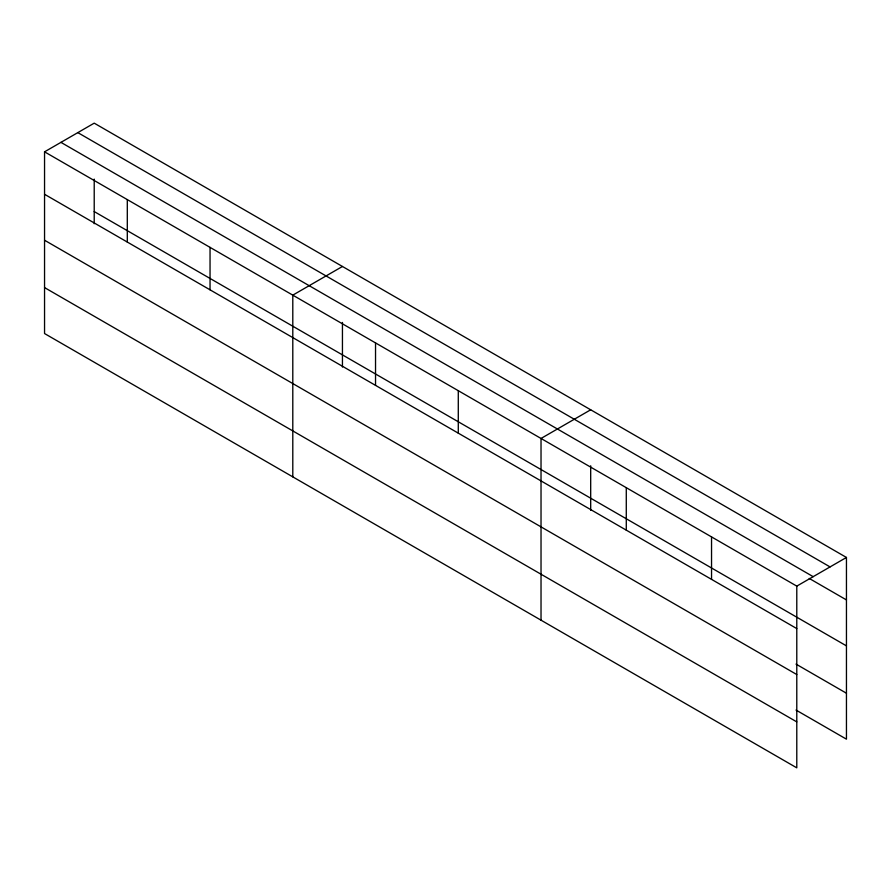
<?xml version="1.0" encoding="UTF-8"?>
<svg xmlns="http://www.w3.org/2000/svg" width="891" height="891" viewBox="0 0 891 891"><rect width="100%" height="100%" fill="white"/><g stroke="black" fill="none" stroke-linecap="round" stroke-linejoin="round"><path stroke-width="1.34" d="M94.212 223.741L94.212 179.124M796.788 674.543L796.788 586.122L44.55 151.826L44.55 333.546L796.788 767.842L796.788 674.543L44.55 240.236M796.019 710.06L846.45 739.174L846.45 557.454L94.212 123.158L44.55 151.826M342.445 266.476L292.794 295.144L292.794 476.863M590.688 409.793L541.026 438.461L541.026 620.181M796.788 586.122L846.45 557.454M77.818 132.614L830.067 566.921M60.933 142.36L813.182 576.666M809.228 578.426L846.45 599.921M94.212 211.568L846.45 645.875M44.55 194.283L796.788 628.589M796.019 664.107L846.45 693.22M44.55 287.593L796.788 721.888M711.541 536.905L711.541 579.362M626.284 487.689L626.284 530.145M590.688 465.77L590.688 510.387M458.286 390.692L458.286 433.149M375.534 342.912L375.534 385.38M342.445 322.453L342.445 367.07M210.042 247.364L210.042 289.831M127.302 199.595L127.302 242.051"/></g></svg>
